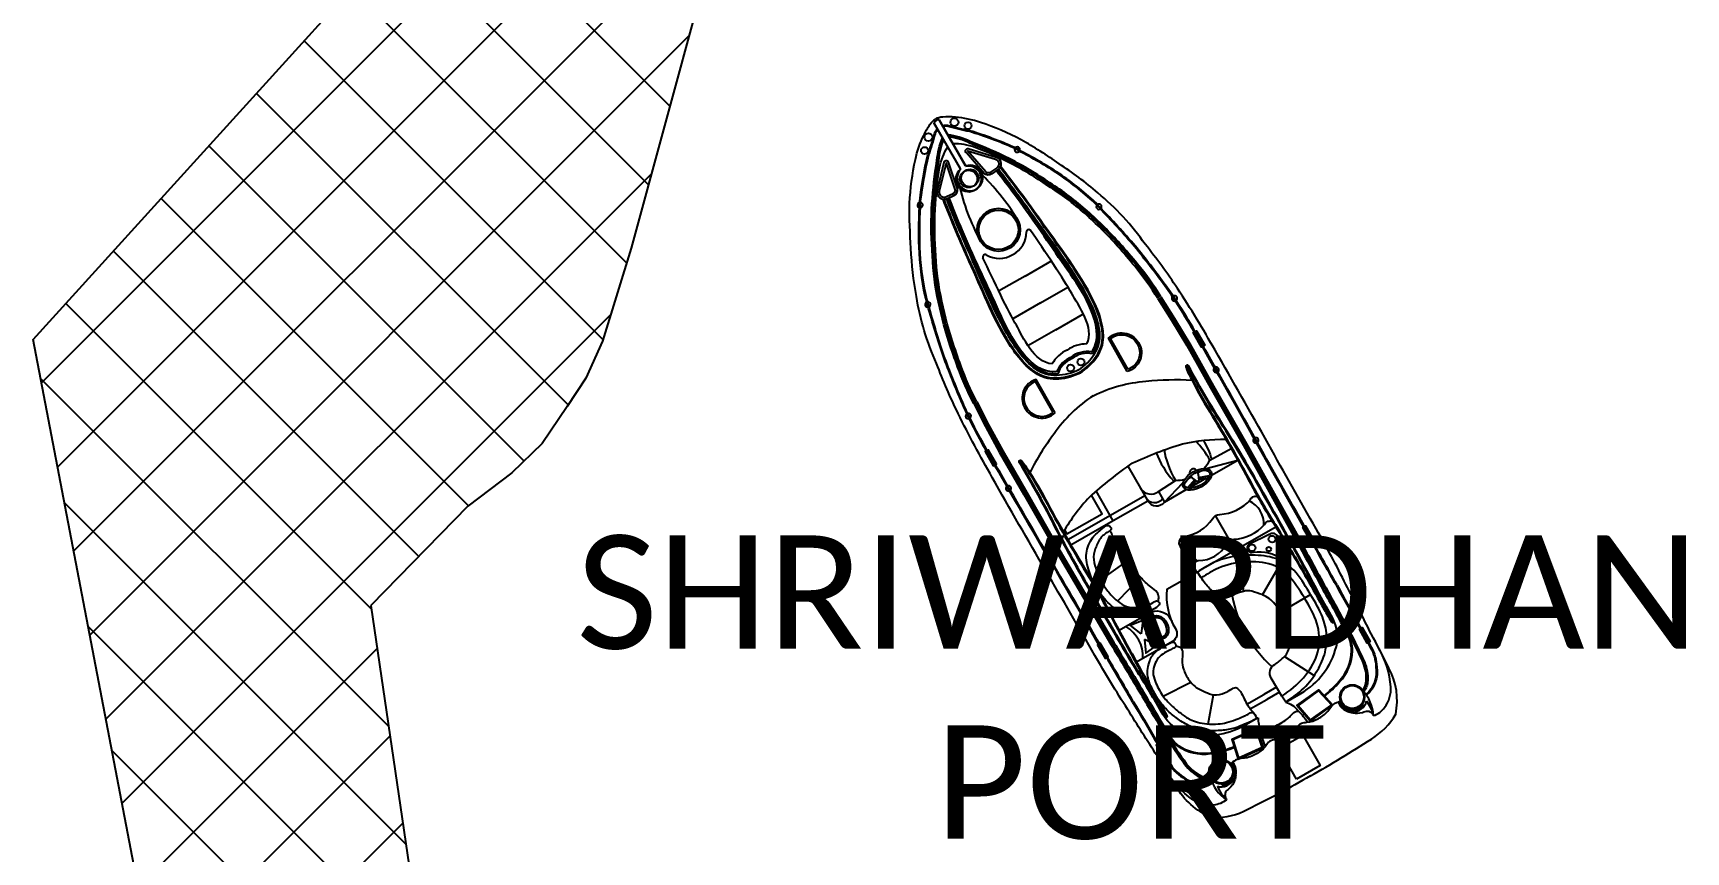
# Model space of a CAD drawing. Header units: metres. Extents: x 287290 to 291869, y 1996410 to 1999955.
# Drawn here: x 288211.4 to 288357.2, y 1997000.4 to 1997072.6 of the extents above; entities that cross this region are included whole.
import ezdxf

# ---------------------------------------------------------------- set-up
doc = ezdxf.new("R2010")
doc.units = ezdxf.units.M
doc.header["$MEASUREMENT"] = 0
doc.layers.add('PORT', color=5, linetype='Continuous')
doc.layers.add('PORT TEXT', color=7, linetype='Continuous')
doc.styles.get("Standard").update_dxf_attribs({"font": 'calibri.ttf'})

msp = doc.modelspace()

# ---------------------------------------------------------------- linework, layer by layer
at = {"color": 32, "true_color": 0xcd6928}
for p, q in [((288298.91, 1997051.17), (288301.25, 1997052.5)), ((288298.91, 1997051.17), (288296.57, 1997049.83)), ((288300.26, 1997048.8), (288302.7, 1997050.19)), ((288300.26, 1997048.8), (288297.82, 1997047.41)), ((288301.62, 1997046.43), (288304.06, 1997047.83)), ((288301.62, 1997046.43), (288299.17, 1997045.03)), ((288314.88, 1997034.19), (288317.67, 1997034.93)), ((288315.37, 1997033.62), (288317.67, 1997034.93)), ((288313.89, 1997033.21), (288313.28, 1997032.49)), ((288313.57, 1997032.59), (288314.93, 1997033.37)), ((288314.23, 1997033.4), (288315.18, 1997033.57)), ((288314.25, 1997033.25), (288315.11, 1997033.4)), ((288310.68, 1997032.17), (288311.21, 1997031.24)), ((288311.21, 1997031.24), (288312.84, 1997032.92)), ((288311.21, 1997031.24), (288313.13, 1997032.34)), ((288314.01, 1997033.11), (288313.47, 1997032.47)), ((288306.44, 1997030.04), (288302.7, 1997027.9)), ((288306.69, 1997029.59), (288302.95, 1997027.45)), ((288314.8, 1997025.49), (288321.03, 1997029.05)), ((288316.96, 1997027.85), (288315.71, 1997030.04)), ((288305.56, 1997024.36), (288307.87, 1997026.01)), ((288318.18, 1997023.36), (288318.21, 1997026.53)), ((288319.85, 1997023.07), (288321.55, 1997026.01)), ((288307.08, 1997022.5), (288309.11, 1997024.6)), ((288321.45, 1997021.54), (288324.09, 1997023.08)), ((288322.35, 1997019.24), (288325.52, 1997019.28)), ((288321.81, 1997017.63), (288324.41, 1997015.93)), ((288311.08, 1997014.13), (288313.53, 1997015.35)), ((288315.06, 1997011.66), (288315.54, 1997014.24)), ((288318.48, 1997013.42), (288319.98, 1997014.27)), ((288321.1, 1997014.91), (288319.98, 1997014.27)), ((288321.36, 1997014.46), (288320.23, 1997013.82)), ((288318.77, 1997012.99), (288320.23, 1997013.82)), ((288328.67, 1997013.43), (288328.73, 1997013.39)), ((288316.28, 1997006.36), (288316.29, 1997006.28))]:
    msp.add_line(p, q, dxfattribs=at)
for points in [[(288324.08, 1997007.09, -0.01736), (288318.55, 1997004.11, -0.12634), (288315.55, 1997003.37, -0.172899), (288312.37, 1997005.95, -0.013884), (288310.57, 1997008.85, -0.008973), (288307.96, 1997012.96, -0.01509), (288305.07, 1997017.72, 0.002245), (288300.76, 1997025.15, -0.003342), (288296.02, 1997033.41, -0.016984), (288293.02, 1997039.04, -0.024546), (288291.11, 1997043.46, -0.067942), (288289.33, 1997049.38, -0.033948), (288288.85, 1997053.62, -0.022001), (288288.73, 1997057.59, -0.042872), (288289.24, 1997061.45, -0.059514), (288289.97, 1997063.57, -0.046364), (288290.52, 1997064.54, -0.104882), (288291, 1997065.02, -0.104882)], [(288308.4, 1997013.6, 0.006425), (288305.73, 1997018.13, 0.002217), (288301.43, 1997025.54, -0.003368), (288296.62, 1997033.85, -0.024633), (288293.72, 1997039.16, -0.015037), (288292.18, 1997042.85, -0.025439), (288291.42, 1997044.95, -0.013843), (288290.1, 1997049.4, -0.040266), (288289.56, 1997053.72, -0.016729), (288289.62, 1997057.79, -0.029739), (288290.34, 1997061.87, 0.01525), (288290.93, 1997063.73, -0.132389), (288291.09, 1997064.04, -0.028442), (288291.19, 1997064.15, -0.028442)], [(288308.46, 1997013.64, 0.006424), (288305.8, 1997018.17, 0.002217), (288301.5, 1997025.58, -0.003368), (288296.69, 1997033.89, -0.024633), (288293.79, 1997039.19, -0.015038), (288292.25, 1997042.88, -0.025461), (288291.49, 1997044.97, -0.013839), (288290.18, 1997049.42, -0.040238), (288289.63, 1997053.72, -0.016715), (288289.7, 1997057.78, -0.029693), (288290.42, 1997061.85, 0.015234), (288291, 1997063.71, -0.134036), (288291.15, 1997063.99, -0.024879), (288291.23, 1997064.08, -0.024879)], [(288324.08, 1997007.09, 0.01736), (288329.46, 1997010.34, 0.12634), (288331.61, 1997012.54, 0.172899), (288331.01, 1997016.6, 0.013884), (288329.43, 1997019.62, 0.008973), (288327.22, 1997023.96, 0.01509), (288324.59, 1997028.87, -0.002245), (288320.38, 1997036.35, 0.003342), (288315.67, 1997044.63, 0.016984), (288312.35, 1997050.08, 0.024546), (288309.51, 1997053.97, 0.067942), (288305.32, 1997058.51, 0.033948), (288301.91, 1997061.08, 0.022001), (288298.56, 1997063.2, 0.042872), (288294.98, 1997064.72, 0.059514), (288292.77, 1997065.18, 0.046364), (288291.66, 1997065.19, 0.104882), (288291, 1997065.02, 0.104882)], [(288326.44, 1997023.91, -0.006425), (288323.9, 1997028.5, -0.002217), (288319.7, 1997035.97, 0.003368), (288314.99, 1997044.34, 0.024633), (288311.89, 1997049.54, 0.015037), (288309.5, 1997052.74, 0.025439), (288308.08, 1997054.46, 0.013843), (288304.91, 1997057.86, 0.040266), (288301.47, 1997060.52, 0.016729), (288297.93, 1997062.53, 0.029739), (288294.05, 1997063.99, -0.01525), (288292.15, 1997064.43, 0.132389), (288291.8, 1997064.45, 0.028442), (288291.66, 1997064.41, 0.028442)], [(288326.37, 1997023.87, -0.006424), (288323.83, 1997028.46, -0.002217), (288319.63, 1997035.93, 0.003368), (288314.92, 1997044.3, 0.024633), (288311.83, 1997049.49, 0.015038), (288309.43, 1997052.69, 0.025461), (288308.02, 1997054.41, 0.013839), (288304.86, 1997057.8, 0.040238), (288301.43, 1997060.46, 0.016715), (288297.9, 1997062.47, 0.029693), (288294.03, 1997063.91, -0.015234), (288292.13, 1997064.36, 0.134036), (288291.81, 1997064.37, 0.024879), (288291.7, 1997064.35, 0.024879)], [(288294.39, 1997039.93, -0.031596), (288292.96, 1997043.17, -0.004928), (288292.19, 1997045.39, -0.02844), (288291.17, 1997049.36, -0.042875), (288290.72, 1997053.46, -0.035347), (288290.7, 1997057.57, -0.024093), (288291.14, 1997061.37, -0.079837), (288291.64, 1997063.36)], [(288294.46, 1997039.97, -0.031592), (288293.03, 1997043.19, -0.004926), (288292.26, 1997045.41, -0.028436), (288291.25, 1997049.38, -0.042895), (288290.79, 1997053.46, -0.035363), (288290.78, 1997057.57, -0.024111), (288291.22, 1997061.36, -0.077658), (288291.69, 1997063.28, -0.077658)], [(288294.52, 1997040, -0.031588), (288293.1, 1997043.22, -0.004924), (288292.34, 1997045.44, -0.028433), (288291.32, 1997049.39, -0.042917), (288290.87, 1997053.47, -0.035379), (288290.85, 1997057.56, -0.02413), (288291.3, 1997061.35, -0.075408), (288291.74, 1997063.19, -0.075408)], [(288294.66, 1997040.07, -0.031581), (288293.25, 1997043.27, -0.00492), (288292.48, 1997045.49, -0.028426), (288291.47, 1997049.42, -0.042959), (288291.02, 1997053.47, -0.035411), (288291.01, 1997057.55, -0.028829), (288291.38, 1997060.73, -0.092336), (288292.09, 1997062.56, -0.080328)], [(288310.89, 1997049.35, 0.031596), (288308.83, 1997052.23, 0.004928), (288307.3, 1997054.02, 0.02844), (288304.4, 1997056.91, 0.042875), (288301.1, 1997059.39, 0.035347), (288297.57, 1997061.5, 0.024093), (288294.07, 1997063.04, 0.079837), (288292.11, 1997063.63)], [(288310.82, 1997049.31, 0.031592), (288308.77, 1997052.18, 0.004926), (288307.25, 1997053.97, 0.028436), (288304.35, 1997056.86, 0.042895), (288301.06, 1997059.32, 0.035363), (288297.53, 1997061.43, 0.024111), (288294.04, 1997062.97, 0.077658), (288292.16, 1997063.54, 0.077658)], [(288310.76, 1997049.27, 0.031588), (288308.71, 1997052.13, 0.004924), (288307.19, 1997053.92, 0.028433), (288304.3, 1997056.8, 0.042917), (288301.02, 1997059.26, 0.035379), (288297.5, 1997061.36, 0.02413), (288294.01, 1997062.9, 0.075408), (288292.2, 1997063.46, 0.075408)], [(288310.63, 1997049.19, 0.031581), (288308.59, 1997052.03, 0.00492), (288307.07, 1997053.82, 0.028426), (288304.2, 1997056.68, 0.042959), (288300.93, 1997059.13, 0.035411), (288297.43, 1997061.22, 0.028829), (288294.5, 1997062.52, 0.092336), (288292.56, 1997062.83, 0.080328)], [(288296.49, 1997060.54), (288295.98, 1997060.19, -0.382221), (288295.31, 1997060.22), (288293.75, 1997062.03, -0.786544), (288293.9, 1997062.42), (288296.37, 1997061.67, -0.616464), (288296.49, 1997060.54, -3.844907)], [(288292.07, 1997058.01), (288292.63, 1997058.28, 0.382221), (288292.95, 1997058.87), (288292.19, 1997061.14, 0.786544), (288291.76, 1997061.2), (288291.16, 1997058.69, 0.616464), (288292.07, 1997058.01, 3.844907)], [(288310.76, 1997049.27), (288311.97, 1997047.36), (288313.32, 1997045.11), (288315.41, 1997041.39), (288318.32, 1997036.3), (288322.89, 1997028.08, 0.002601), (288325.33, 1997023.58, -0.00441), (288327.4, 1997019.77, -0.012997), (288328.7, 1997017.09, -0.113276), (288328.98, 1997015.49, -0.142458), (288328.69, 1997014.63, -0.142458)], [(288310.82, 1997049.31), (288312.04, 1997047.4), (288313.38, 1997045.15), (288315.48, 1997041.43), (288318.39, 1997036.33), (288322.96, 1997028.11, 0.002601), (288325.39, 1997023.62, -0.004411), (288327.47, 1997019.8, -0.013003), (288328.77, 1997017.12, -0.113337), (288329.06, 1997015.49, -0.144821), (288328.74, 1997014.57, -0.138987)], [(288310.89, 1997049.35), (288312.1, 1997047.44), (288313.45, 1997045.19), (288315.54, 1997041.47), (288318.45, 1997036.37), (288323.02, 1997028.15, 0.002601), (288325.46, 1997023.66, -0.004411), (288327.53, 1997019.84, -0.013009), (288328.84, 1997017.15, -0.113396), (288329.14, 1997015.48, -0.146005), (288328.79, 1997014.51, -1.595219)], [(288310.63, 1997049.19), (288311.84, 1997047.28), (288313.18, 1997045.04), (288315.28, 1997041.32), (288318.19, 1997036.22), (288322.75, 1997028, 0.002601), (288325.19, 1997023.51, -0.00441), (288327.26, 1997019.7, -0.002867), (288327.56, 1997019.11, -0.002867)], [(288307.93, 1997042.75), (288306.26, 1997045.69, -0.483063), (288308.92, 1997045.3, -0.50024), (288307.93, 1997042.75, -0.418424)], [(288301.57, 1997039.12), (288299.9, 1997042.06, 0.483063), (288298.87, 1997039.57, 0.50024), (288301.57, 1997039.12, 0.418424)], [(288304.93, 1997040.62, -0.096403), (288309.58, 1997041.9, -0.040538), (288313.62, 1997042, -1.92312)], [(288321.91, 1997013.6), (288323.23, 1997014.36, 0.202722), (288326.37, 1997018.49, 0.178768), (288326.05, 1997021, -0.010028), (288323.77, 1997025.19, 0.005356), (288319.92, 1997032.07, 0.016605), (288316.68, 1997037.55, -0.018921), (288313.33, 1997043.25, 0.925873), (288313.09, 1997043.16, 0.041202), (288313.58, 1997042.08, 0.024461), (288315.45, 1997038.79, -0.012888), (288319.03, 1997032.42, 0.019359), (288321.22, 1997028.75, -0.002375), (288323.76, 1997024.51, 0.006386), (288325.3, 1997021.76, 0.013656), (288325.94, 1997020.68, 0.862706), (288326.16, 1997020.77, -0.648089)], [(288326.09, 1997020.75, 0.016488), (288325.98, 1997020.96, -0.010023), (288323.71, 1997025.16, 0.005356), (288319.86, 1997032.03, 0.016607), (288316.61, 1997037.51, -0.018921), (288313.26, 1997043.22, -0.01143), (288313.26, 1997043.22, 0.913283), (288313.16, 1997043.18, 0.041174), (288313.64, 1997042.12, 0.024478), (288315.52, 1997038.83, -0.012889), (288319.1, 1997032.46, 0.019362), (288321.29, 1997028.8, -0.002377), (288323.83, 1997024.55, 0.006391), (288325.37, 1997021.8, 0.013664), (288326, 1997020.72, -0.000701), (288326, 1997020.72, 0.819976), (288326.09, 1997020.75, 0.819976)], [(288304.93, 1997040.62, 0.096403), (288301.47, 1997037.27, 0.040538), (288299.33, 1997033.84, 1.92312)], [(288294.39, 1997039.93), (288295.42, 1997037.91), (288296.67, 1997035.61), (288298.81, 1997031.91), (288301.72, 1997026.82), (288306.48, 1997018.7, -0.002601), (288309.11, 1997014.32, 0.004411), (288311.34, 1997010.6, 0.013009), (288313, 1997008.1, 0.113396), (288314.28, 1997007, 0.146005), (288315.29, 1997006.8, 1.595219)], [(288294.46, 1997039.97), (288295.49, 1997037.95), (288296.74, 1997035.65), (288298.88, 1997031.95), (288301.79, 1997026.86), (288306.55, 1997018.74, -0.002601), (288309.18, 1997014.36, 0.004411), (288311.41, 1997010.64, 0.013003), (288313.06, 1997008.15, 0.113337), (288314.32, 1997007.07, 0.144821), (288315.27, 1997006.88, 0.138987)], [(288294.53, 1997040), (288295.55, 1997037.98), (288296.8, 1997035.68), (288298.95, 1997031.99), (288301.85, 1997026.9), (288306.61, 1997018.78, -0.002601), (288309.24, 1997014.4, 0.00441), (288311.47, 1997010.68, 0.012997), (288313.12, 1997008.19, 0.113276), (288314.35, 1997007.14, 0.142458), (288315.25, 1997006.95, 0.142458)], [(288294.66, 1997040.07), (288295.69, 1997038.06), (288296.94, 1997035.76), (288299.08, 1997032.07), (288301.99, 1997026.97), (288306.74, 1997018.86, -0.002601), (288309.37, 1997014.48, 0.00441), (288311.6, 1997010.76, 0.002867), (288311.96, 1997010.2, 0.002867)], [(288308.34, 1997034.66, -0.033687), (288312.81, 1997036.38, -0.051879), (288316.62, 1997036.79, -1.92312)], [(288319.46, 1997012.21), (288318.25, 1997011.51, -0.202722), (288313.09, 1997010.92, -0.178768), (288311.1, 1997012.46, 0.010028), (288308.64, 1997016.55, -0.005356), (288304.68, 1997023.36, -0.016605), (288301.61, 1997028.95, 0.018921), (288298.4, 1997034.73, -0.925873), (288298.6, 1997034.89, -0.041202), (288299.28, 1997033.92, -0.024461), (288301.17, 1997030.63, 0.012888), (288304.83, 1997024.31, -0.019359), (288306.87, 1997020.56, 0.002375), (288309.24, 1997016.22, -0.006386), (288310.82, 1997013.5, -0.013656), (288311.43, 1997012.39, -0.862706), (288311.24, 1997012.25, 0.648089)], [(288311.3, 1997012.3, -0.016488), (288311.16, 1997012.5, 0.010023), (288308.71, 1997016.59, -0.005356), (288304.75, 1997023.4, -0.016607), (288301.68, 1997028.98, 0.018921), (288298.46, 1997034.77, 0.01143), (288298.46, 1997034.77, -0.913283), (288298.54, 1997034.84, -0.041174), (288299.22, 1997033.88, -0.024478), (288301.1, 1997030.6, 0.012889), (288304.76, 1997024.27, -0.019362), (288306.8, 1997020.53, 0.002377), (288309.17, 1997016.18, -0.006391), (288310.75, 1997013.46, -0.013664), (288311.36, 1997012.36, 0.000701), (288311.36, 1997012.36, -0.819976), (288311.3, 1997012.3, -0.819976)], [(288308.34, 1997034.66, 0.033687), (288304.59, 1997031.68, 0.051879), (288302.29, 1997028.61, 1.92312)], [(288307.99, 1997034.39), (288309.09, 1997032.47, 0.462925), (288310.68, 1997032.17), (288312.18, 1997033.15)], [(288309.09, 1997032.47), (288309.57, 1997031.63, 0.545737), (288311.03, 1997031.55, 0.282905)], [(288313.81, 1997025.76, -0.164009), (288312.52, 1997027.59, -0.407559), (288313, 1997028.2, 0.20466), (288315.44, 1997029.75, -0.28657), (288316.1, 1997030.15, 0.198759), (288318.79, 1997031.45, -0.45148), (288319.49, 1997031.7, -1.463971)], [(288309.57, 1997031.63), (288309.74, 1997031.33, 0.516839), (288311.21, 1997031.24, 0.282905)], [(288314.13, 1997025.07, -0.291269), (288313.81, 1997025.78, -0.299867), (288314.21, 1997026.08, 0.273478), (288316.69, 1997027.56, -0.28657), (288317.35, 1997027.96, 0.198759), (288320.04, 1997029.26, -0.45148), (288320.74, 1997029.51, -1.463971)], [(288314.13, 1997025.07), (288311.42, 1997023.52, 0.158322), (288312.17, 1997020.08, -0.417676), (288311.93, 1997018.94), (288308.74, 1997017.12)], [(288321.91, 1997013.6), (288321.56, 1997014.11), (288320.63, 1997015.71, -0.448043), (288320.95, 1997016.91, 0.025561), (288321.69, 1997017.51, 0.15676), (288322.23, 1997018.47, 0.144288), (288322.35, 1997019.28, 0.079427), (288321.89, 1997020.76, 0.054179), (288320.95, 1997022.23, 0.127294), (288319.82, 1997023.08, -0.025195), (288318.92, 1997023.39, 0.112656), (288318.17, 1997023.36, 0.061652), (288317.3, 1997023.03, -0.222278), (288316.54, 1997022.95, -0.049109), (288315.84, 1997023.2, -0.09997), (288315.18, 1997023.62, -0.045992), (288314.46, 1997024.55), (288314.13, 1997025.07)], [(288326.37, 1997023.87, 0.002941), (288328.22, 1997020.53, -0.002014), (288329.38, 1997018.39, -0.130992), (288329.85, 1997016.7, -0.261832), (288328.98, 1997014.26, -0.261832)], [(288326.44, 1997023.91, 0.002942), (288328.28, 1997020.57, -0.002013), (288329.44, 1997018.43, -0.130442), (288329.93, 1997016.71, -0.261246), (288329.03, 1997014.2, -0.209197)], [(288307.21, 1997019.94), (288310.04, 1997021.56, -0.406088), (288311.85, 1997020.72)], [(288325.29, 1997014.16, 0.043334), (288326.59, 1997015.42, 0.18333), (288327.72, 1997018.11, 0.123985), (288327.1, 1997020.17, -0.015377), (288326.44, 1997021.54)], [(288325.34, 1997014.11, 0.043195), (288326.65, 1997015.37, 0.183415), (288327.8, 1997018.11, 0.094511), (288327.41, 1997019.74)], [(288329.65, 1997012.4, 0.164393), (288330.62, 1997013.13, 0.188684), (288331.17, 1997014.95, 0.10758), (288330.15, 1997018.3)], [(288308.4, 1997013.6, -0.002942), (288310.34, 1997010.32, 0.002013), (288311.59, 1997008.23, 0.130442), (288312.82, 1997006.94, 0.261246), (288315.44, 1997006.45, 0.209197)], [(288308.46, 1997013.64, -0.002941), (288310.4, 1997010.36, 0.002014), (288311.65, 1997008.27, 0.130992), (288312.86, 1997007.01, 0.261832), (288315.41, 1997006.52, 0.261832)], [(288317.37, 1997009.64, -0.043334), (288315.63, 1997009.16, -0.18333), (288312.74, 1997009.55, -0.123985), (288311.28, 1997011.14, 0.015377), (288310.43, 1997012.4)], [(288317.39, 1997009.57, -0.043195), (288315.64, 1997009.09, -0.183415), (288312.7, 1997009.49, -0.094511), (288311.49, 1997010.65)], [(288316.67, 1997004.99, -0.164393), (288315.56, 1997004.52, -0.188684), (288313.71, 1997004.98, -0.10758), (288311.34, 1997007.56)]]:
    msp.add_lwpolyline(points, format="xyb", dxfattribs=at)
for points in [[(288293.21, 1997060.62), (288290.88, 1997064.69)], [(288290.88, 1997064.69), (288293.23, 1997060.58)], [(288291.35, 1997064.96), (288293.69, 1997060.85)], [(288293.67, 1997060.88), (288291.35, 1997064.96)], [(288313.92, 1997046.27), (288314.03, 1997046.34), (288314.76, 1997045.07), (288314.63, 1997045)], [(288314.57, 1997044.96), (288314.48, 1997044.91), (288313.75, 1997046.18), (288313.85, 1997046.23)], [(288295.5, 1997035.76), (288295.39, 1997035.69), (288296.11, 1997034.42), (288296.24, 1997034.49)], [(288296.3, 1997034.53), (288296.39, 1997034.58), (288295.67, 1997035.85), (288295.57, 1997035.8)], [(288315.22, 1997034.92), (288317.1, 1997035.96)], [(288302.4, 1997028.78), (288302.59, 1997028.43), (288305.71, 1997030.21), (288304.77, 1997031.85)], [(288309.74, 1997031.33), (288306.69, 1997029.59), (288305.19, 1997032.22)], [(288309.49, 1997031.78), (288306.44, 1997030.04)], [(288324.17, 1997027.82), (288324.11, 1997027.79), (288323.41, 1997029), (288323.5, 1997029.05)], [(288323.56, 1997029.09), (288323.65, 1997029.14), (288324.34, 1997027.92), (288324.24, 1997027.86)], [(288329.14, 1997018.82), (288329.1, 1997018.8), (288328.4, 1997020.03), (288328.47, 1997020.07)], [(288328.54, 1997020.1), (288328.66, 1997020.17), (288329.36, 1997018.94), (288329.21, 1997018.86)], [(288305.4, 1997018.71), (288305.31, 1997018.66), (288306, 1997017.45), (288306.11, 1997017.51)], [(288306.17, 1997017.55), (288306.24, 1997017.59), (288305.55, 1997018.8), (288305.46, 1997018.75)], [(288310.61, 1997009.87), (288310.49, 1997009.8), (288311.19, 1997008.57), (288311.33, 1997008.65)], [(288311.4, 1997008.69), (288311.44, 1997008.72), (288310.74, 1997009.95), (288310.67, 1997009.91)]]:
    msp.add_lwpolyline(points, dxfattribs=at)
for points in [[(288291.99, 1997058.18), (288292.56, 1997058.46, 0.383069), (288292.76, 1997058.82), (288291.99, 1997061.11, 0.853636), (288291.95, 1997061.14), (288291.35, 1997058.65, 0.613527)], [(288296.39, 1997060.7), (288295.86, 1997060.34, -0.383069), (288295.45, 1997060.35), (288293.87, 1997062.18, -0.853636), (288293.87, 1997062.23), (288296.31, 1997061.49, -0.613527)], [(288308, 1997042.94), (288306.45, 1997045.65, -0.460147), (288308.79, 1997045.22, -0.47706)], [(288301.38, 1997039.15), (288299.83, 1997041.87, 0.460147), (288299.01, 1997039.64, 0.47706)], [(288318.66, 1997027.5, 0.917705), (288319.06, 1997026.82, -0.209704), (288321.59, 1997026.17, 0.850912), (288322.12, 1997026.6), (288321.21, 1997028.19, 0.435659), (288320.5, 1997028.41)]]:
    msp.add_lwpolyline(points, format="xyb", close=True, dxfattribs=at)
for points in [[(288309.14, 1997019.63), (288308.17, 1997020.37), (288309.3, 1997020.83)], [(288309.44, 1997019.11), (288309.58, 1997017.9), (288310.56, 1997018.63)], [(288324.05, 1997011.92), (288322.88, 1997013.29), (288324.82, 1997014.69), (288326.04, 1997013.34)], [(288324.06, 1997012.02), (288322.99, 1997013.28), (288324.81, 1997014.58), (288325.93, 1997013.35)], [(288319.94, 1997009.57), (288319.35, 1997011.27), (288317.16, 1997010.31), (288317.7, 1997008.57)], [(288319.84, 1997009.61), (288319.3, 1997011.17), (288317.25, 1997010.27), (288317.75, 1997008.68)], [(288322.85, 1997006.8), (288321.32, 1997009.49), (288323.42, 1997010.69), (288324.95, 1997008)]]:
    msp.add_lwpolyline(points, close=True, dxfattribs=at)
for centre, radius in [((288292.68, 1997064.74), 0.349), ((288293.88, 1997064.43), 0.313), ((288290.05, 1997062.24), 0.313), ((288290.39, 1997063.43), 0.349), ((288293.93, 1997059.74), 0.771), ((288294.06, 1997059.82), 0.771), ((288296.58, 1997055.25), 1.9), ((288296.58, 1997055.25), 1.9), ((288296.58, 1997055.25), 1.74), ((288296.58, 1997055.25), 1.74), ((288303.84, 1997043.59), 0.305), ((288302.93, 1997043.07), 0.305), ((288318.93, 1997027.2), 0.304), ((288320.7, 1997027.97), 0.304), ((288320.41, 1997027.09), 0.197), ((288321.74, 1997026.56), 0.304), ((288309.76, 1997019.64), 0.163), ((288327.77, 1997014.04), 1.09), ((288327.77, 1997014.04), 1.01), ((288316.22, 1997007.45), 1.09), ((288316.22, 1997007.45), 1.01)]:
    msp.add_circle(centre, radius, dxfattribs=at)
for centre, radius, start, end in [((288291.3, 1997064.5), 0.456, 83.6324, 155.8177), ((288291.3, 1997064.5), 0.456, 83.6324, 155.8177), ((288298.22, 1997062.32), 0.237, 158.1324, 325.7148), ((288298.22, 1997062.32), 0.237, 344.3526, 139.4947), ((288294.06, 1997059.82), 1.13, 137.3916, 109.8411), ((288293.93, 1997059.74), 1.13, 129.6091, 102.0586), ((288281.02, 1997045.72), 20.14, 31.3269, 46.3977), ((288312.7, 1997063.81), 20.14, 193.0525, 208.1233), ((288289.66, 1997057.43), 0.237, 99.9555, 255.0976), ((288289.66, 1997057.43), 0.237, 273.7353, 81.3177), ((288305.43, 1997057.29), 0.237, 146.7443, 301.3785), ((288305.43, 1997057.29), 0.237, 320.0136, 128.1092), ((288296.76, 1997055.08), 2.28, 297.9847, 359.7859), ((288299.24, 1997055.07), 0.202, 34.0627, 180.5305), ((288295.38, 1997052.87), 0.202, 58.9197, 205.3874), ((288296.64, 1997055.01), 2.28, 239.6643, 301.4654), ((288312.09, 1997049.2), 0.237, 137.0644, 289.34), ((288312.09, 1997049.2), 0.237, 307.9989, 118.4055), ((288290.33, 1997048.66), 0.237, 111.3409, 279.4366), ((288290.33, 1997048.66), 0.237, 298.0717, 92.7059), ((288304.31, 1997042.29), 2.89, 88.8492, 125.4516), ((288303.81, 1997042), 2.89, 113.9986, 150.6009), ((288303.84, 1997041.88), 2.3, 111.0135, 158.7633), ((288303.84, 1997041.88), 2.15, 111.0135, 162.2207), ((288304.4, 1997042.21), 2.3, 80.6869, 128.4366), ((288304.4, 1997042.21), 2.15, 77.2295, 128.4366), ((288315.78, 1997042.9), 0.237, 133.3552, 285.9357), ((288315.78, 1997042.9), 0.237, 304.5959, 114.695), ((288293.91, 1997038.82), 0.237, 121.0446, 291.4512), ((288293.91, 1997038.82), 0.237, 310.1101, 102.3858), ((288319.27, 1997036.68), 0.237, 130.9471, 287.1962), ((288319.27, 1997036.68), 0.237, 305.8204, 112.3229), ((288312.15, 1997036.7), 3.55, 315.1593, 329.9151), ((288312.15, 1997036.7), 3.55, 270.3501, 283.7011), ((288312.15, 1997036.7), 3.55, 289.6742, 293.9141), ((288313.77, 1997033.82), 0.347, 40.5274, 198.8729), ((288314.55, 1997034.25), 1.24, 205.8405, 206.1098), ((288314.55, 1997034.25), 1.24, 215.3276, 241.3205), ((288314.1, 1997033.24), 0.166, 209.7251, 29.7251), ((288313, 1997033.36), 1.24, 33.3403, 33.6096), ((288313, 1997033.36), 1.24, 358.1297, 25.7698), ((288312.15, 1997036.7), 3.55, 304.6276, 310.9669), ((288297.46, 1997032.44), 0.237, 124.7552, 294.8543), ((288297.46, 1997032.44), 0.237, 313.5145, 106.095), ((288317.73, 1997029.33), 2.24, 356.3495, 64.497), ((288315.31, 1997027.94), 2.24, 172.9251, 237.1293), ((288328.16, 1997025.03), 11.17, 190.6246, 228.0972), ((288306.19, 1997017.6), 3.12, 357.1936, 59.0811), ((288326.14, 1997012.19), 3.52, 3.3938, 43.7294), ((288327.77, 1997014.04), 1.32, 199.0509, 343.9525), ((288327.77, 1997014.04), 1.17, 199.0509, 326.0008), ((288326.25, 1997011.53), 3.52, 14.3672, 37.5997), ((288318.63, 1997007.91), 3.52, 195.7208, 236.0564), ((288316.22, 1997007.45), 1.32, 255.4977, 40.3993), ((288316.22, 1997007.45), 1.17, 273.4494, 40.3993), ((288319.15, 1997007.48), 3.52, 201.8505, 225.083)]:
    msp.add_arc(centre, radius, start, end, dxfattribs=at)
for start_param, end_param in [(4.712389, 5.232342), (0.830012, 1.576846)]:
    msp.add_ellipse((288313.69, 1997034.05), major_axis=(-2.05, 3.6), ratio=0.425319, start_param=start_param, end_param=end_param, dxfattribs=at)
for centre, major_axis, ratio in [((288314.1, 1997033.24), (1.22, 0.7), 0.533092), ((288310.69, 1997020.19), (-0.495, 0.966), 0.758117)]:
    msp.add_ellipse(centre, major_axis=major_axis, ratio=ratio, dxfattribs=at)
for points, knots in [([(288304.78, 1997044.47), (288305.07, 1997044.93), (288305.25, 1997045.42), (288305.24, 1997047.12), (288304.7, 1997048.39), (288303.53, 1997050.5), (288302.82, 1997051.45), (288300.75, 1997054.43), (288299.41, 1997056.47), (288297.43, 1997059.09), (288296.9, 1997059.77), (288296.38, 1997060.45)], [0.0248254, 0.0248254, 0.0248254, 0.0248254, 0.0474598, 0.0474598, 0.0949196, 0.0949196, 0.1423794, 0.1423794, 0.237299, 0.237299, 0.2709084, 0.2709084, 0.2709084, 0.2709084]), ([(288304.88, 1997044.3), (288305.05, 1997044.54), (288305.63, 1997045.63), (288304.92, 1997048.86), (288302.21, 1997052.52), (288299.42, 1997056.76), (288297.35, 1997059.44), (288296.5, 1997060.54)], [0.0234044, 0.0234044, 0.0234044, 0.0234044, 0.0350942, 0.0739111, 0.138251, 0.2165713, 0.2709084, 0.2709084, 0.2709084, 0.2709084]), ([(288303.62, 1997042.87), (288304.76, 1997043.66), (288305.62, 1997044.8), (288305.38, 1997047.57), (288304.71, 1997048.87), (288302.72, 1997052.36), (288301.1, 1997054.42), (288298.58, 1997057.95), (288297.57, 1997059.28), (288296.56, 1997060.59)], [0, 0, 0, 0, 0.0508337, 0.0508337, 0.1016674, 0.1016674, 0.2060328, 0.2060328, 0.2709084, 0.2709084, 0.2709084, 0.2709084]), ([(288303.75, 1997042.68), (288304.87, 1997043.45), (288305.8, 1997044.59), (288305.69, 1997047.35), (288305.08, 1997048.65), (288303.17, 1997052.11), (288301.58, 1997054.11), (288299.01, 1997057.77), (288297.89, 1997059.24), (288296.71, 1997060.77)], [0, 0, 0, 0, 0.0480884, 0.0480884, 0.0961768, 0.0961768, 0.1985377, 0.1985377, 0.2704106, 0.2704106, 0.2704106, 0.2704106]), ([(288303.79, 1997042.62), (288304.88, 1997043.37), (288305.84, 1997044.46), (288305.81, 1997047.16), (288305.26, 1997048.45), (288303.4, 1997051.92), (288301.8, 1997053.91), (288299.18, 1997057.67), (288297.99, 1997059.23), (288296.74, 1997060.85)], [0, 0, 0, 0, 0.0462196, 0.0462196, 0.0924392, 0.0924392, 0.1947325, 0.1947325, 0.2709084, 0.2709084, 0.2709084, 0.2709084]), ([(288303.66, 1997042.9), (288302.41, 1997042.31), (288300.98, 1997042.15), (288298.72, 1997043.77), (288297.94, 1997045), (288295.95, 1997048.5), (288295, 1997050.94), (288293.24, 1997054.9), (288292.61, 1997056.44), (288292, 1997057.98)], [0, 0, 0, 0, 0.0508337, 0.0508337, 0.1016674, 0.1016674, 0.2060328, 0.2060328, 0.2709084, 0.2709084, 0.2709084, 0.2709084]), ([(288301.79, 1997042.54), (288301.5, 1997042.52), (288300.26, 1997042.56), (288297.85, 1997044.82), (288296.07, 1997049.02), (288293.84, 1997053.57), (288292.58, 1997056.72), (288292.07, 1997058.01)], [0.0234044, 0.0234044, 0.0234044, 0.0234044, 0.0350942, 0.0739111, 0.138251, 0.2165713, 0.2709084, 0.2709084, 0.2709084, 0.2709084]), ([(288301.7, 1997042.72), (288301.16, 1997042.69), (288300.64, 1997042.79), (288299.18, 1997043.67), (288298.36, 1997044.77), (288297.14, 1997046.85), (288296.68, 1997047.94), (288295.17, 1997051.24), (288294.1, 1997053.44), (288292.85, 1997056.47), (288292.53, 1997057.27), (288292.21, 1997058.07)], [0.0248254, 0.0248254, 0.0248254, 0.0248254, 0.0474598, 0.0474598, 0.0949196, 0.0949196, 0.1423794, 0.1423794, 0.237299, 0.237299, 0.2709084, 0.2709084, 0.2709084, 0.2709084]), ([(288303.79, 1997042.62), (288302.6, 1997042.06), (288301.17, 1997041.79), (288298.86, 1997043.19), (288298.03, 1997044.32), (288295.98, 1997047.68), (288295.09, 1997050.07), (288293.17, 1997054.24), (288292.43, 1997056.06), (288291.68, 1997057.95)], [0, 0, 0, 0, 0.0462196, 0.0462196, 0.0924392, 0.0924392, 0.1947325, 0.1947325, 0.2709084, 0.2709084, 0.2709084, 0.2709084]), ([(288303.76, 1997042.69), (288302.53, 1997042.12), (288301.07, 1997041.89), (288298.76, 1997043.39), (288297.95, 1997044.57), (288295.93, 1997047.98), (288295.02, 1997050.37), (288293.17, 1997054.44), (288292.48, 1997056.15), (288291.77, 1997057.95)], [0, 0, 0, 0, 0.0480884, 0.0480884, 0.0961768, 0.0961768, 0.1985377, 0.1985377, 0.2704106, 0.2704106, 0.2704106, 0.2704106]), ([(288304.37, 1997045.18), (288305.1, 1997046.61), (288303.61, 1997048.6), (288302.41, 1997050.75), (288300.62, 1997053.44), (288299.4, 1997055.19)], [0.0313661, 0.0313661, 0.0313661, 0.0313661, 0.1084744, 0.1084744, 0.1920729, 0.1920729, 0.1920729, 0.1920729]), ([(288301.29, 1997043.43), (288299.69, 1997043.53), (288298.74, 1997045.81), (288297.5, 1997047.94), (288296.09, 1997050.85), (288295.2, 1997052.79)], [0.0313661, 0.0313661, 0.0313661, 0.0313661, 0.1084744, 0.1084744, 0.1920729, 0.1920729, 0.1920729, 0.1920729]), ([(288315.19, 1997033.86), (288315.11, 1997034), (288314.83, 1997034.09), (288313.69, 1997033.85), (288312.9, 1997033), (288313.06, 1997032.37), (288313.98, 1997032.38), (288315.12, 1997033.24), (288315.29, 1997033.69), (288315.19, 1997033.86)], [0, 0, 0, 0, 1.031451, 1.031451, 2.992455, 2.992455, 4.95346, 4.95346, 6.283185, 6.283185, 6.283185, 6.283185]), ([(288321.56, 1997014.11), (288323.01, 1997015.09), (288324.15, 1997016.27), (288325.16, 1997019.21), (288324.76, 1997020.77), (288323.01, 1997023.71), (288322.11, 1997025.25), (288319.28, 1997026.17), (288317.43, 1997026.03), (288315.45, 1997025.18), (288314.98, 1997024.88), (288314.46, 1997024.55)], [0, 0, 0, 0, 0.0684102, 0.0684102, 0.1368204, 0.1368204, 0.2052306, 0.2052306, 0.2736407, 0.2736407, 0.2974604, 0.2974604, 0.2974604, 0.2974604]), ([(288310.26, 1997021.02), (288309.94, 1997020.86), (288309.86, 1997020.2), (288310.5, 1997019.29), (288311.04, 1997019.2), (288311.52, 1997019.81), (288311.38, 1997020.55), (288310.74, 1997021.08), (288310.46, 1997021.12), (288310.26, 1997021.02)], [0, 0, 0, 0, 1.743273, 1.743273, 3.486547, 3.486547, 5.22982, 5.22982, 6.283185, 6.283185, 6.283185, 6.283185]), ([(288321.44, 1997011.71), (288321.63, 1997011.82), (288321.94, 1997012), (288322.35, 1997012.37), (288322.63, 1997012.76), (288322.93, 1997012.8), (288323.04, 1997012.8)], [0, 0, 0, 0, 0.00840925, 0.01405459, 0.02148076, 0.02583256, 0.02583256, 0.02583256, 0.02583256]), ([(288321.44, 1997011.71), (288321.25, 1997011.61), (288320.93, 1997011.43), (288320.42, 1997011.26), (288319.93, 1997011.23), (288319.75, 1997010.98), (288319.68, 1997010.89)], [0, 0, 0, 0, 0.00840925, 0.01405459, 0.02148076, 0.02583256, 0.02583256, 0.02583256, 0.02583256])]:
    msp.add_open_spline(points, degree=3, knots=knots, dxfattribs=at)
for points in [[(288314.64, 1997036.67), (288314.94, 1997036.17), (288315.19, 1997035.6), (288315.38, 1997034.98)], [(288310.48, 1997035.57), (288310.81, 1997034.74), (288311.31, 1997033.86), (288312.04, 1997033.07)]]:
    msp.add_open_spline(points, degree=3, dxfattribs=at)
for points in [[(288305.98, 1997028.44), (288306.23, 1997028.61), (288306.51, 1997028.87), (288306.32, 1997029.16), (288305.75, 1997028.92), (288304.87, 1997028.09), (288304.32, 1997026.72), (288304.56, 1997025.13), (288305.14, 1997023.78), (288306.22, 1997022.38), (288307.63, 1997021.42), (288308.73, 1997021.28), (288310.1, 1997021.71), (288310.63, 1997022.06), (288310.77, 1997022.32), (288310.51, 1997022.52), (288310.2, 1997022.38), (288309.16, 1997021.94), (288308.31, 1997021.91), (288307.46, 1997022.24), (288306.76, 1997022.77), (288306.05, 1997023.61), (288305.48, 1997024.49), (288305.15, 1997025.41), (288304.96, 1997026.4), (288305.2, 1997027.36), (288305.72, 1997028.22), (288305.98, 1997028.44)], [(288310.65, 1997022.47), (288310.7, 1997022.86), (288310.57, 1997023.27), (288310, 1997023.76), (288309.54, 1997024.15), (288308.87, 1997024.85), (288307.92, 1997025.94), (288307.49, 1997026.57), (288307.07, 1997027.24), (288306.8, 1997027.8), (288306.61, 1997028.33), (288306.4, 1997028.71)], [(288321.91, 1997013.6), (288323.31, 1997014.65), (288324.6, 1997016.23), (288325.31, 1997017.77), (288325.49, 1997019.71), (288325.06, 1997021.31), (288323.97, 1997023.28), (288322.61, 1997025.22), (288321.02, 1997026.25), (288318.94, 1997026.55), (288317.15, 1997026.4), (288315.33, 1997025.79), (288314.13, 1997025.07)], [(288312.22, 1997018.54), (288312.6, 1997018.43), (288312.81, 1997017.94), (288312.77, 1997017.24), (288312.89, 1997016.51), (288313.38, 1997015.54), (288313.91, 1997014.97), (288314.83, 1997014.48), (288315.57, 1997014.24), (288316.51, 1997014.4), (288317.07, 1997014.7), (288317.49, 1997014.87), (288317.78, 1997014.67), (288318.17, 1997014.04), (288318.91, 1997012.83), (288319.3, 1997012.23), (288318.65, 1997011.8), (288317.25, 1997011.26), (288316.1, 1997011.09), (288314.79, 1997011.1), (288313.47, 1997011.48), (288312.41, 1997012.08), (288311.52, 1997012.82), (288310.76, 1997013.68), (288310.15, 1997014.71), (288309.74, 1997015.86), (288309.74, 1997016.55), (288309.91, 1997017.23), (288310.47, 1997018.07), (288310.98, 1997018.4), (288311.63, 1997018.77), (288312.05, 1997018.87), (288312.22, 1997018.54), (288311.93, 1997018.31), (288311.22, 1997017.93), (288310.67, 1997017.49), (288310.32, 1997016.84), (288310.2, 1997016.19), (288310.39, 1997015.44), (288311.04, 1997014.19), (288311.83, 1997013.3), (288312.67, 1997012.58), (288313.47, 1997012.07), (288314.11, 1997011.83), (288314.94, 1997011.67), (288315.95, 1997011.67), (288316.69, 1997011.79), (288317.51, 1997012.05), (288318.15, 1997012.33), (288318.6, 1997012.54), (288318.95, 1997012.69), (288319.15, 1997012.56)], [(288321.91, 1997013.6), (288322.47, 1997013.33), (288323.01, 1997012.84), (288323.87, 1997011.83)], [(288322.01, 1997010.71), (288322.55, 1997011.06), (288322.88, 1997011.35), (288323.29, 1997011.74), (288323.78, 1997011.82), (288324.76, 1997012.13), (288325.61, 1997012.8), (288325.98, 1997013.27), (288326.26, 1997013.49), (288326.74, 1997013.68)], [(288327.34, 1997012.79), (288327.81, 1997012.64), (288328.67, 1997012.69), (288329.13, 1997012.8), (288329.47, 1997012.64), (288329.65, 1997012.4)], [(288319.46, 1997012.21), (288319.52, 1997011.64), (288319.67, 1997010.93), (288320.1, 1997009.67)], [(288322.01, 1997010.71), (288321.44, 1997010.42), (288321.02, 1997010.29), (288320.47, 1997010.13), (288320.16, 1997009.75), (288319.39, 1997009.07), (288318.38, 1997008.67), (288317.79, 1997008.6), (288317.46, 1997008.47), (288317.05, 1997008.15)], [(288317.51, 1997007.17), (288317.4, 1997006.69), (288316.92, 1997005.98), (288316.6, 1997005.64), (288316.56, 1997005.27), (288316.67, 1997004.99)]]:
    msp.add_spline(points, degree=3, dxfattribs=at)
at = {"layer": 'PORT'}
for p, q in [((288299.45, 1997183.65), (288264.18, 1997053.62)), ((288211.41, 1997045.57), (288257.09, 1997095.89)), ((288264.18, 1997053.62), (288261.65, 1997045.43)), ((288223.92, 1996980.35), (288211.41, 1997045.57)), ((288261.65, 1997045.43), (288260.18, 1997042.16)), ((288260.18, 1997042.16), (288258.51, 1997039.66)), ((288258.51, 1997039.66), (288256.31, 1997036.4)), ((288256.31, 1997036.4), (288253.63, 1997033.82)), ((288253.63, 1997033.82), (288249.77, 1997030.89)), ((288249.77, 1997030.89), (288241.22, 1997022.12)), ((288241.22, 1997022.12), (288246.38, 1996986.83))]:
    msp.add_line(p, q, dxfattribs=at)
at = {"layer": 'PORT', "linetype": 'Continuous'}
for p, q in [((288212.15, 1997041.75), (288279.13, 1997108.74)), ((288213.57, 1997034.33), (288275.85, 1997096.61)), ((288267.59, 1997066.17), (288247.94, 1997085.82)), ((288214.99, 1997026.92), (288272.56, 1997084.48)), ((288265.7, 1997059.22), (288243.74, 1997081.18)), ((288263.78, 1997052.3), (288239.53, 1997076.55)), ((288216.41, 1997019.5), (288269.27, 1997072.35)), ((288261.69, 1997045.55), (288235.33, 1997071.92)), ((288258.61, 1997039.8), (288231.12, 1997067.28)), ((288254.71, 1997034.86), (288226.92, 1997062.65)), ((288217.84, 1997012.08), (288265.98, 1997060.22)), ((288249.81, 1997030.92), (288222.71, 1997058.02)), ((288245.44, 1997026.45), (288218.51, 1997053.38)), ((288241.27, 1997021.78), (288214.3, 1997048.75)), ((288219.26, 1997004.67), (288262.39, 1997047.79)), ((288242.79, 1997011.43), (288212.07, 1997042.14)), ((288244.3, 1997001.08), (288214.17, 1997031.21)), ((288245.81, 1996990.73), (288216.27, 1997020.27)), ((288220.68, 1996997.25), (288241.78, 1997018.35)), ((288222.1, 1996989.83), (288242.9, 1997010.63)), ((288241.8, 1996985.9), (288218.36, 1997009.33)), ((288223.53, 1996982.42), (288244.03, 1997002.92))]:
    msp.add_line(p, q, dxfattribs=at)

# ---------------------------------------------------------------- texts
at = {"layer": 'PORT TEXT'}
for s, p in [('SHRIWARDHAN', (288259.34, 1997018.3)), ('PORT', (288290.98, 1997001.54))]:
    msp.add_text(s, height=10, dxfattribs=at).set_placement(p)

doc.saveas('drawing.dxf')
